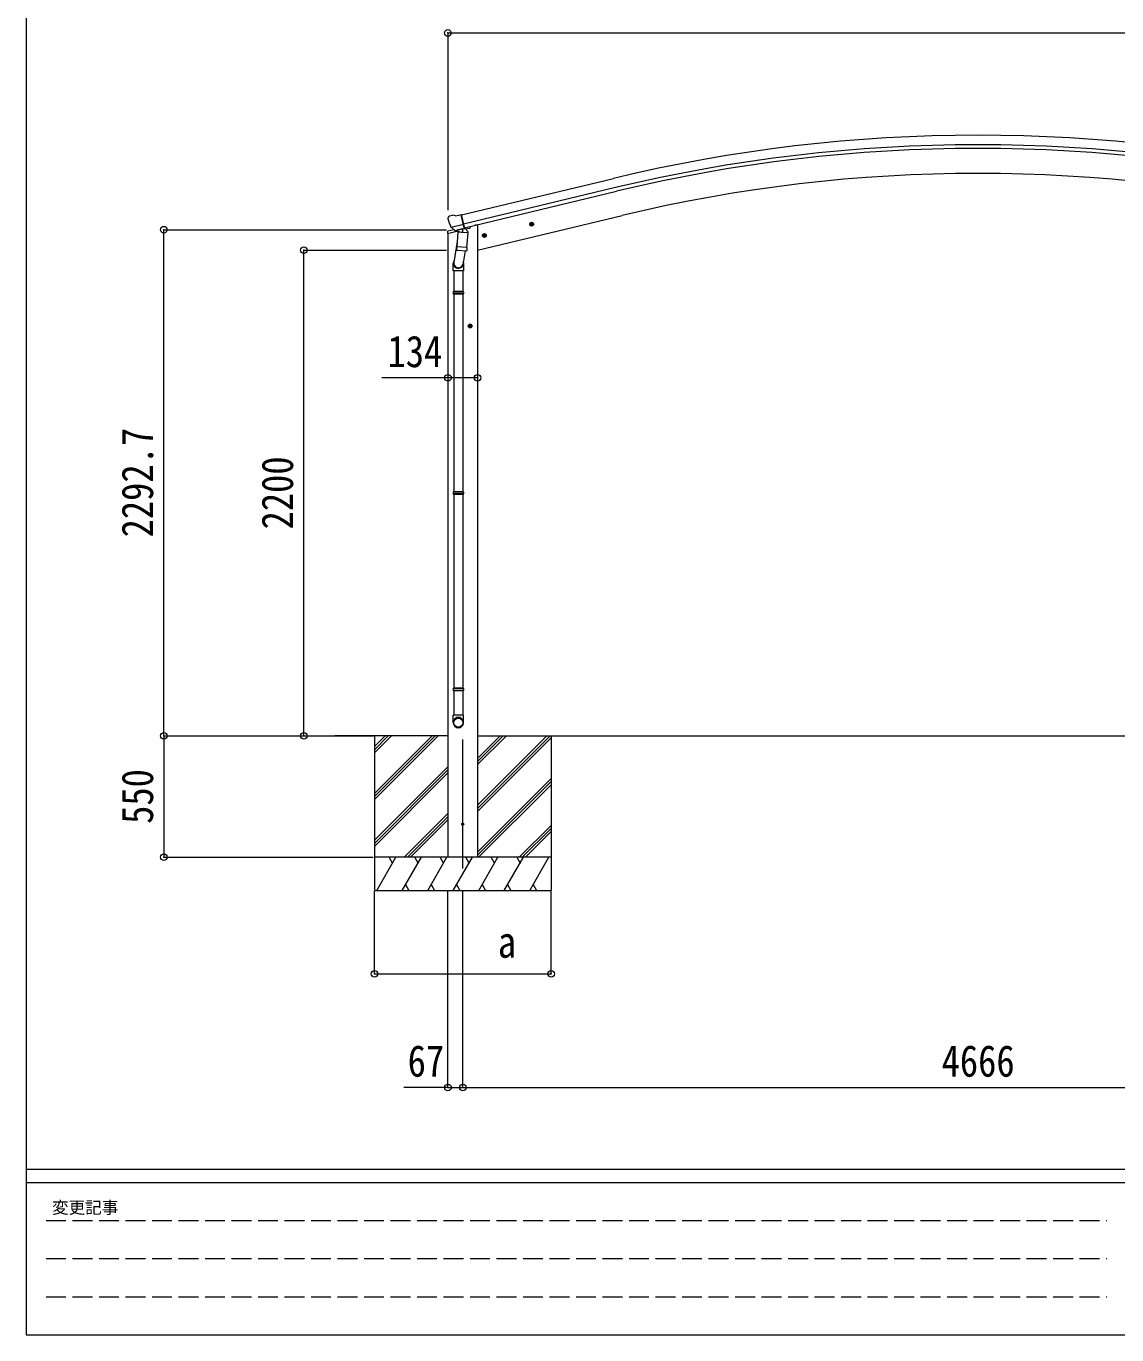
# Model space of a CAD drawing. Units: millimetres at full size. Extents: x -8385 to 8479, y -5853 to 5787.
# Drawn here: x -8385 to -3447, y -5853 to 75 of the extents above; entities that cross this region are included whole.
import ezdxf
from ezdxf.enums import TextEntityAlignment as Align

# ---------------------------------------------------------------- set-up
doc = ezdxf.new("R2010")
doc.units = ezdxf.units.MM
doc.header["$LTSCALE"] = 30
doc.header["$PDMODE"] = 32
doc.header["$PDSIZE"] = 30
doc.linetypes.add('DASHED3', pattern=[4, 3, -1])
for name, color, linetype, lineweight in [('0-0_0', 7, 'Continuous', 9), ('0-1_本体', 4, 'Continuous', 9), ('0-2_部品', 7, 'Continuous', 9), ('0-8_PARTS2', 2, 'Continuous', 9), ('0-A_寸法', 6, 'Continuous', 9), ('F-0_240', 7, 'Continuous', 9)]:
    doc.layers.add(name, color=color, linetype=linetype, lineweight=lineweight)
doc.styles.add('ＭＳ ゴシック', font='')
doc.styles.get('ＭＳ ゴシック').set_extended_font_data('MS Gothic')

msp = doc.modelspace()

# ---------------------------------------------------------------- linework, layer by layer
at = {"layer": '0-0_0'}
for p, q in [((-6475.61, -3139.41), (-6987.83, -3139.42)), ((-6808.61, -3139.41), (-6808.61, -3839.41)), ((-6808.61, -3400.14), (-6547.88, -3139.41)), ((-6808.61, -3414.28), (-6533.74, -3139.41)), ((-6808.61, -3428.43), (-6519.6, -3139.41)), ((-6808.61, -3216.3), (-6731.73, -3139.41)), ((-6808.61, -3202.15), (-6745.87, -3139.41)), ((-6808.61, -3188.01), (-6760.01, -3139.41)), ((-6341.61, -3139.41), (-1809.6, -3139.41)), ((-6341.61, -3453.64), (-6027.38, -3139.41)), ((-6341.61, -3467.78), (-6013.24, -3139.41)), ((-6341.61, -3269.8), (-6211.23, -3139.41)), ((-6341.61, -3255.65), (-6225.37, -3139.41)), ((-6341.61, -3241.51), (-6239.52, -3139.41)), ((-6008.61, -3139.41), (-6008.61, -3839.41)), ((-6341.61, -3481.93), (-6008.61, -3148.93)), ((-6808.61, -3612.27), (-6475.61, -3279.28)), ((-6808.61, -3626.42), (-6475.61, -3293.42)), ((-6808.61, -3640.56), (-6475.61, -3307.56)), ((-6341.61, -3665.77), (-6008.61, -3332.78)), ((-6341.61, -3679.91), (-6008.61, -3346.92)), ((-6336.97, -3689.41), (-6008.61, -3361.06)), ((-6673.62, -3689.41), (-6475.61, -3491.41)), ((-6659.48, -3689.41), (-6475.61, -3505.55)), ((-6645.34, -3689.41), (-6475.61, -3519.69)), ((-6153.12, -3689.41), (-6008.61, -3544.91)), ((-6138.98, -3689.41), (-6008.61, -3559.05)), ((-6124.84, -3689.41), (-6008.61, -3573.19)), ((-6008.61, -3689.41), (-6808.61, -3689.41)), ((-6798.33, -3839.41), (-6711.72, -3689.41)), ((-6726.72, -3715.4), (-6741.72, -3689.41)), ((-6682.86, -3839.41), (-6596.25, -3689.41)), ((-6611.25, -3715.4), (-6626.26, -3689.41)), ((-6567.39, -3839.41), (-6480.78, -3689.41)), ((-6495.78, -3715.4), (-6510.78, -3689.41)), ((-6341.61, -3689.41), (-6475.61, -3689.41)), ((-6451.92, -3839.41), (-6365.31, -3689.41)), ((-6380.31, -3715.4), (-6395.31, -3689.41)), ((-6336.45, -3839.41), (-6249.84, -3689.41)), ((-6264.84, -3715.4), (-6279.84, -3689.41)), ((-6220.98, -3839.41), (-6134.37, -3689.41)), ((-6164.37, -3689.41), (-6149.37, -3715.4)), ((-6105.5, -3839.41), (-6018.9, -3689.41)), ((-6808.61, -3839.41), (-6008.61, -3839.41)), ((-6667.86, -3813.44), (-6652.86, -3839.41)), ((-6552.39, -3813.43), (-6537.39, -3839.41)), ((-6436.92, -3813.43), (-6421.92, -3839.41)), ((-6321.45, -3813.44), (-6306.45, -3839.41)), ((-6205.98, -3813.44), (-6190.98, -3839.41)), ((-6090.51, -3813.44), (-6075.51, -3839.41))]:
    msp.add_line(p, q, dxfattribs=at)
at = {"layer": '0-1_本体'}
for p, q in [((-6414.68, -779.16), (-5726.76, -614.01)), ((-5716.69, -655.98), (-6404.6, -821.14)), ((-6400.67, -837.5), (-5712.76, -672.35)), ((-6417.93, -779.94), (-6414.68, -779.16)), ((-6417.93, -779.94), (-6403.93, -838.28)), ((-6341.61, -826.41), (-6354.49, -826.41)), ((-6341.61, -939.53), (-5686.38, -782.23)), ((-6341.61, -826.41), (-6341.61, -3689.41)), ((-6475.61, -862.69), (-6475.61, -3689.41)), ((-6403.93, -838.28), (-6400.67, -837.5))]:
    msp.add_line(p, q, dxfattribs=at)
for radius in [7073, 7029.83, 7013, 6900]:
    msp.add_arc((-4075.61, -7491.58), radius, 76.5, 103.5, dxfattribs=at)
at = {"layer": '0-2_部品'}
for p, q in [((-6476.06, -795.07), (-6475.78, -796.22)), ((-6471.84, -786.49), (-6475.7, -792.79)), ((-6468.74, -784.24), (-6455.56, -781.08)), ((-6462, -835.37), (-6404.5, -821.57)), ((-6441, -783.75), (-6454.26, -781.05)), ((-6441, -783.75), (-6415.07, -777.53)), ((-6087.14, -819.32), (-6106.58, -823.98)), ((-6104.16, -823.4), (-6102.03, -816.21)), ((-6098.99, -828.85), (-6104.16, -823.4)), ((-6102.03, -816.21), (-6094.73, -814.45)), ((-6094.52, -831.37), (-6099.19, -811.93)), ((-6094.73, -814.45), (-6089.56, -819.9)), ((-6478.08, -863.29), (-6435.15, -852.98)), ((-6478.08, -856.39), (-6478.08, -863.29)), ((-6448.85, -847.01), (-6475.78, -853.48)), ((-6445.15, -850.28), (-6461.53, -835.79)), ((-6442.44, -850.85), (-6434.92, -849.05)), ((-6441.61, -850.74), (-6440.08, -850.38)), ((-6440.08, -850.38), (-6403.37, -841.57)), ((-6438.24, -850.6), (-6438.29, -851.35)), ((-6437.53, -852.39), (-6411.72, -858.82)), ((-6430.62, -857.73), (-6435.29, -924.57)), ((-6384.93, -860.93), (-6430.62, -857.73)), ((-6428.84, -854.55), (-6429.07, -857.84)), ((-6409.32, -843.39), (-6410.35, -858)), ((-6403.37, -841.57), (-6401.84, -841.2)), ((-6400.29, -839.09), (-6399.35, -839.16)), ((-6399.35, -839.16), (-6386.03, -854.48)), ((-6395.59, -843.48), (-6377.36, -839.1)), ((-6389.6, -927.76), (-6384.93, -860.93)), ((-6386.03, -854.48), (-6386.47, -860.82)), ((-6373.53, -830.99), (-6373.53, -834.24)), ((-6301.06, -870.67), (-6320.5, -875.34)), ((-6318.08, -874.76), (-6315.95, -867.56)), ((-6312.91, -880.2), (-6318.08, -874.76)), ((-6315.95, -867.56), (-6308.65, -865.81)), ((-6308.45, -882.73), (-6313.12, -863.28)), ((-6308.65, -865.81), (-6303.48, -871.26)), ((-6433.56, -899.8), (-6449.47, -995.97)), ((-6436.15, -937.04), (-6435.28, -924.57)), ((-6435.75, -938.39), (-6435.76, -938.39)), ((-6389.6, -927.76), (-6435.29, -924.57)), ((-6434.31, -939.17), (-6392.61, -942.09)), ((-6398.04, -941.71), (-6408.77, -1005.3)), ((-6389.62, -927.76), (-6390.5, -940.46)), ((-6451.62, -1033.13), (-6451.62, -998.78)), ((-6405.62, -998.48), (-6405.62, -1033.13)), ((-6405.62, -1033.13), (-6451.62, -1033.13)), ((-6449.62, -1033.13), (-6449.62, -1127.13)), ((-6407.62, -1033.13), (-6407.62, -1127.13)), ((-6451.62, -1129.13), (-6450.62, -1127.13)), ((-6405.62, -1129.13), (-6451.62, -1129.13)), ((-6405.62, -1137.13), (-6451.62, -1137.13)), ((-6406.62, -1127.13), (-6450.62, -1127.13)), ((-6406.62, -1139.13), (-6450.62, -1139.13)), ((-6449.62, -1139.13), (-6449.62, -2033.47)), ((-6407.62, -1139.13), (-6407.62, -2033.47)), ((-6405.62, -1129.13), (-6406.62, -1127.13)), ((-6405.62, -1137.13), (-6406.62, -1139.13)), ((-6405.62, -1129.13), (-6405.62, -1137.13)), ((-6365.41, -1282.92), (-6385.41, -1282.92)), ((-6382.92, -1282.92), (-6379.17, -1276.42)), ((-6379.17, -1289.42), (-6382.92, -1282.92)), ((-6379.17, -1276.42), (-6371.66, -1276.42)), ((-6375.41, -1292.92), (-6375.41, -1272.92)), ((-6371.66, -1276.42), (-6367.91, -1282.92)), ((-6451.62, -2035.47), (-6450.62, -2033.47)), ((-6405.62, -2035.47), (-6451.62, -2035.47)), ((-6405.62, -2043.47), (-6451.62, -2043.47)), ((-6406.62, -2033.47), (-6450.62, -2033.47)), ((-6406.62, -2045.47), (-6450.62, -2045.47)), ((-6449.62, -2045.47), (-6449.62, -2923.51)), ((-6407.62, -2045.47), (-6407.62, -2923.51)), ((-6405.62, -2035.47), (-6406.62, -2033.47)), ((-6405.62, -2043.47), (-6406.62, -2045.47)), ((-6405.62, -2035.47), (-6405.62, -2043.47)), ((-6451.62, -2925.51), (-6450.62, -2923.51)), ((-6405.62, -2925.51), (-6451.62, -2925.51)), ((-6405.62, -2933.51), (-6451.62, -2933.51)), ((-6406.62, -2923.51), (-6450.62, -2923.51)), ((-6406.62, -2935.51), (-6450.62, -2935.51)), ((-6449.62, -2935.51), (-6449.62, -3045.51)), ((-6407.62, -2935.51), (-6407.62, -3045.51)), ((-6405.62, -2925.51), (-6406.62, -2923.51)), ((-6405.62, -2933.51), (-6406.62, -2935.51)), ((-6405.62, -2925.51), (-6405.62, -2933.51)), ((-6451.62, -3079.65), (-6451.62, -3045.51)), ((-6405.62, -3045.51), (-6451.62, -3045.51)), ((-6405.62, -3079.65), (-6405.62, -3045.51))]:
    msp.add_line(p, q, dxfattribs=at)
for points in [[(-6409.64, -842.98), (-6399.92, -840.64), (-6415.07, -777.53)], [(-6089.56, -819.9), (-6091.69, -827.09), (-6098.99, -828.85)], [(-6462.27, -834.8), (-6461.69, -835.64), (-6461.53, -835.79)], [(-6409.64, -842.98), (-6409.88, -843.13), (-6434.64, -849.07), (-6434.92, -849.05)], [(-6303.48, -871.26), (-6305.61, -878.45), (-6312.91, -880.2)], [(-6451.62, -1129.13), (-6451.62, -1137.13), (-6450.62, -1139.13)], [(-6367.91, -1282.92), (-6371.66, -1289.42), (-6379.17, -1289.42)], [(-6451.62, -2035.47), (-6451.62, -2043.47), (-6450.62, -2045.47)], [(-6451.62, -2925.51), (-6451.62, -2933.51), (-6450.62, -2935.51)]]:
    msp.add_lwpolyline(points, dxfattribs=at)
for centre, radius in [((-6096.86, -821.65), 8.5), ((-6096.86, -821.65), 7.7), ((-6096.86, -821.65), 6.5), ((-6310.78, -873.01), 8.5), ((-6310.78, -873.01), 7.7), ((-6310.78, -873.01), 6.5), ((-6375.41, -1282.92), 8.5), ((-6375.41, -1282.92), 7.7), ((-6375.41, -1282.92), 6.5)]:
    msp.add_circle(centre, radius, dxfattribs=at)
at = {"layer": '0-2_部品', "color": 4}
msp.add_circle((-6408.61, -3539.41), 5, dxfattribs=at)
at = {"layer": '0-2_部品'}
for centre, radius, start, end in [((-6278.98, -748.97), 202.4, 193.5, 205.09125), ((-6467.58, -789.1), 5, 103.5, 148.5), ((-6454.86, -783.99), 3, 78.5, 103.5), ((-6475.08, -856.39), 3, 103.5, 180), ((-6441.72, -850.26), 0.5, 248.23754, 283.5), ((-6438.74, -850.57), 0.5, 356, 103.5), ((-6437.29, -851.42), 1, 176, 256), ((-6411.37, -857.85), 1.03, 250.03897, 351.96569), ((-6408.73, -843.47), 0.604, 100.59842, 172.20595), ((-6401.96, -840.71), 0.5, 283.5, 318.76246), ((-6378.53, -834.24), 5, 283.5, 0), ((-6434.21, -937.21), 1.95, 175.04017, 217.47766), ((-6434.17, -937.18), 2, 217.40962, 266), ((-6392.47, -940.09), 2, 266, 349.46843), ((-6421.62, -998.78), 30, 177.45142, 180)]:
    msp.add_arc(centre, radius, start, end, dxfattribs=at)
for centre, major_axis, ratio, start_param, end_param in [((-6473.14, -794.35), (-1.57, -2.57), 0.99628, 4.712389, 5.4996506), ((-6443.16, -848.03), (-0.73, -2.92), 0.997631, 5.8041905, 6.6006116), ((-6443.11, -847.8), (2.63, 3.16), 0.650902, 4.0958226, 4.1686332), ((-6443.14, -847.93), (-0.73, -2.92), 0.997631, 0.3902369, 0.4789948), ((-6428.62, -998.48), (23, 0), 0.996195, 2.5560258, 6.5663028), ((-6428.62, -998.48), (21, 0), 0.996195, 2.9349147, 5.9512394), ((-6428.62, -3077.91), (-23, 0), 0.996195, 3.1415927, 6.2831853), ((-6428.62, -3079.65), (-23, 0), 0.996195, 3.1415927, 6.2831853), ((-6428.62, -3079.65), (0, -23.43), 0.981806, 4.712389, 7.8539816)]:
    msp.add_ellipse(centre, major_axis=major_axis, ratio=ratio, start_param=start_param, end_param=end_param, dxfattribs=at)
msp.add_ellipse((-6428.62, -3079.65), major_axis=(21, 0), ratio=0.996195, dxfattribs=at)
at = {"layer": '0-8_PARTS2', "color": 6}
msp.add_line((-6476.11, 44.47), (-1675.1, 44.47), dxfattribs=at)
at = {"layer": '0-8_PARTS2'}
msp.add_line((-6408.61, -3740.35), (-6408.61, -3156.4), dxfattribs=at)
at = {"layer": '0-A_寸法'}
for p, q in [((-6476.11, 44.47), (-6476.11, -757.86)), ((-7761.9, -846.71), (-6483.06, -846.71)), ((-7761.9, -3139.42), (-7761.9, -846.71)), ((-7128.19, -939.43), (-6483.06, -939.43)), ((-7128.19, -3139.42), (-7128.19, -939.43)), ((-6475.61, -1518.17), (-6775.61, -1518.17)), ((-6341.61, -1518.17), (-6475.61, -1518.17)), ((-7761.9, -3139.42), (-7761.9, -3689.41)), ((-7761.9, -3139.42), (-6815.62, -3139.42)), ((-7761.9, -3139.42), (-6812.88, -3139.42)), ((-7128.19, -3139.42), (-6815.62, -3139.42)), ((-7761.9, -3689.41), (-6813.91, -3689.41)), ((-6808.61, -4217.32), (-6808.61, -3842.91)), ((-6475.61, -4732.3), (-6475.61, -3842.91)), ((-6408.61, -4732.3), (-6408.61, -3842.91)), ((-6008.61, -4217.32), (-6008.61, -3842.91)), ((-6808.61, -4217.32), (-6008.61, -4217.32)), ((-6475.61, -4732.3), (-6675.61, -4732.3)), ((-6475.61, -4732.3), (-6408.61, -4732.3)), ((-6408.61, -4732.3), (-1742.6, -4732.3))]:
    msp.add_line(p, q, dxfattribs=at)
for p in [(-6476.11, 44.47), (-7761.9, -846.71), (-7128.19, -939.43), (-6475.61, -1518.17), (-6341.61, -1518.17), (-7761.9, -3139.42), (-7128.19, -3139.42), (-7761.9, -3689.41), (-6808.61, -4217.32), (-6008.61, -4217.32), (-6475.61, -4732.3), (-6408.61, -4732.3)]:
    msp.add_point(p, dxfattribs=at)
at = {"layer": 'F-0_240', "color": 5}
for p, q in [((-8385.45, 5787.34), (-8385.45, -5852.66)), ((-8385.45, -5102.66), (8054.55, -5102.66)), ((-8385.45, -5162.66), (5387.79, -5162.66)), ((-8385.45, -5852.66), (8054.55, -5852.66))]:
    msp.add_line(p, q, dxfattribs=at)
at = {"layer": 'F-0_240', "color": 4, "linetype": 'DASHED3'}
for p, q in [((-8295.46, -5335.16), (-3492.21, -5335.16)), ((-8295.46, -5507.66), (-3492.21, -5507.66)), ((-8295.46, -5680.16), (-3492.21, -5680.16))]:
    msp.add_line(p, q, dxfattribs=at)

# ---------------------------------------------------------------- texts
at = {"layer": '0-A_寸法', "color": 7, "style": 'ＭＳ ゴシック', "width": 0.85}
for s, p in [('134', (-6749.36, -1512.17)), ('a', (-6249.86, -4187.32)), ('67', (-6658.11, -4726.3)), ('4666', (-4240.61, -4726.3))]:
    msp.add_text(s, height=143, dxfattribs=at).set_placement(p, align=Align.BOTTOM_LEFT)
for s, p in [('2292.7', (-7767.9, -2240.57)), ('2200', (-7134.19, -2204.43)), ('550', (-7767.9, -3538.17))]:
    msp.add_text(s, height=143, rotation=90, dxfattribs=at).set_placement(p, align=Align.BOTTOM_LEFT)
at = {"layer": 'F-0_240', "style": 'ＭＳ ゴシック'}
msp.add_text('変更記事', height=54.99, dxfattribs=at).set_placement((-8268.23, -5320.16), align=Align.BOTTOM_LEFT)

doc.saveas('drawing.dxf')
